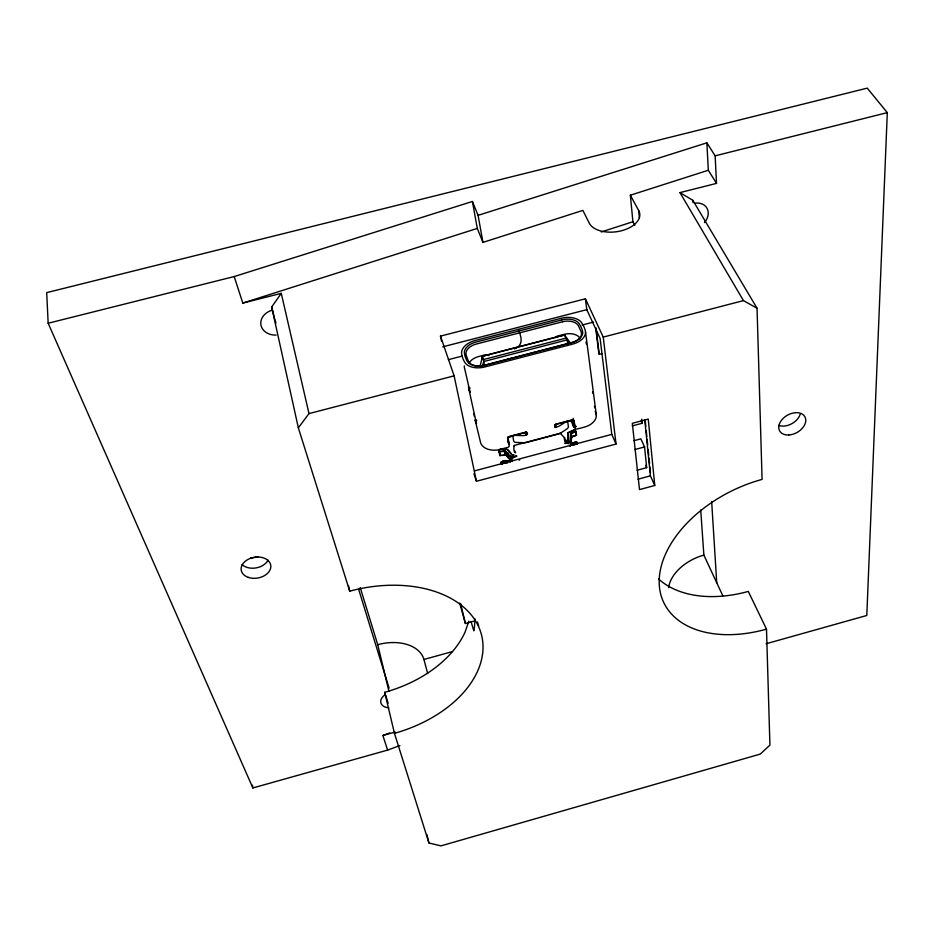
<?xml version="1.0" encoding="UTF-8"?>
<svg xmlns="http://www.w3.org/2000/svg" width="934" height="934" viewBox="0 0 934 934"><rect width="100%" height="100%" fill="white"/><g stroke="black" fill="none" stroke-linecap="round" stroke-linejoin="round"><path stroke-width="1.4" d="M481.816 367.074L483.847 361.505L482.644 356.099L564.486 334.874L569.705 342.124M399.857 745.554L387.61 750.107L252.869 787.957L48.159 323.246L46.7 292.634L867.242 88.135L887.3 112.629L866.799 615.471L766.102 643.76M575.648 435.641C568.234 435.571 573.581 443.335 569.927 446.125L571.094 444.561L570.943 440.614M568.339 437.883L568.304 439.949L568.269 436.867M480.216 365.381L482.644 356.099M570.884 438.431L571.69 437.229L576.617 435.046L575.04 429.698L567.697 433.061L567.954 442.658M468.845 621.157L465.05 632.166A110.667 74.673 -13.5 0 1 384.715 692.304L394.452 733.342L428.951 843.005L440.988 845.865L760.276 754.088L769.92 745.122L766.499 629.142L748.286 591.409A108.122 71.416 -26.2 0 1 658.505 578.905M565.852 442.447C563.179 439.412 564.521 433.493 565.56 442.377M514.564 450.807L515.638 452.757C513.84 453.772 513.338 446.569 514.4 445.401L560.167 433.271L564.568 437.707M565.07 443.522L570.429 441.572L570.732 433.866L575.893 431.52L574.714 429.57L568.164 432.582L567.895 439.716L566.95 440.685M519.071 460.1L519.736 459.878M513.922 446.125L514.4 445.401M577.632 443.58L576.453 441.63L571.024 443.825C572.892 441.957 579.991 441.198 576.126 444.152M592.623 393.144L592.646 391.801M514.412 348.977C523.332 345.066 521.966 338.283 518.3 329.363M298.343 427.842L271.666 307.006L281.262 293.358L308.991 413.599L298.343 427.842L349.725 591.175A113.516 74.44 -13.9 0 1 480.776 632.306A113.516 74.44 -13.9 0 1 394.452 733.342M505.481 463.182L501.266 463.638L507.757 462.879M566.086 440.953L567.615 439.949L568.187 443.767M572.834 444.993L577.796 443.288M468.518 386.396A17.209 11.068 -10.8 0 0 468.903 389.256C471.962 396.565 468.109 388.836 470.106 387.984M573.745 445.074L575.496 444.386M526.099 431.847A2.031 1.506 -20.9 0 1 525.293 432.465L524.791 432.652A4.051 2.697 -10 0 1 523.052 432.851M516.514 455.944L510.875 456.901L504.99 450.678L498.954 451.671L505.399 451.391L509.59 456.504L511.575 457.52L512.276 461.314L510.303 460.299L505.913 455.045L499.69 455.465L498.989 449.639L508.026 447.328A2.031 1.494 -20 0 0 509.217 445.915L507.874 437.976A2.031 1.506 -20.2 0 1 509.065 436.552L525.76 432.127A2.031 1.506 -20.9 0 1 527.325 432.827L527.465 433.598A2.031 1.506 -20.9 0 1 526.262 435.022L525.772 435.209A8.091 5.394 -10 0 1 522.281 435.606L514.097 435.349A2.031 1.436 16.2 0 0 512.906 436.738L513.665 440.895A2.02 1.424 16.1 0 0 515.381 442.377L523.542 442.739A8.056 5.394 -10 0 0 527.021 442.342L557.983 434.135A8.044 5.37 -9 0 0 561.077 432.792L567.428 428.589A2.02 1.238 -54.3 0 0 568.362 426.406L567.744 422.226A2.02 1.249 -54.4 0 0 566.389 421.526L559.98 425.624A8.079 5.37 -9 0 1 556.874 426.978L556.36 427.06A2.031 1.506 -22.3 0 1 554.819 426.359L554.703 425.589A2.031 1.506 -22.3 0 1 555.917 424.153L572.519 419.763A2.031 1.494 -22.9 0 1 574.048 420.463L575.321 428.391A2.02 1.483 -23 0 0 576.85 429.08L584.159 427.2A16.695 11.08 -8.2 0 0 595.717 412.489L595.18 411.252M387.61 750.107L382.87 735.478L389.7 732.956M601.263 231.959L632.902 221.743L630.357 195.218L708.322 170.257L706.863 142.832L478.08 215.345L482.948 242.396L582.898 210.407L589.226 223.109A25.918 14.944 -7.2 0 0 621.262 230.815A25.918 14.944 -7.2 0 0 638.728 210.582L630.357 195.218M234.2 276.557L242.793 303.071L477.297 228.421L472.406 201.475L234.2 276.557L48.159 323.246M564.942 443.078L570.184 441.14L570.592 433.271L575.729 431.088L576.348 435.384L575.601 433.516M382.87 735.478L395.175 732.034M360.209 587.544L377.733 644.682A39.964 26.07 -14.2 0 1 423.931 659.462L452.056 651.687M459.715 603.037L465.401 623.503L474.951 620.876M637.992 479.2L650.403 475.861L654.769 485.482L639.498 489.591L632.33 423.312L648.243 419.086L654.769 485.482M634.828 449.546L644.565 446.942L646.678 467.665L637.081 470.246M511.575 457.52L516.642 456.387M632.271 425.892L642.137 423.277L641.716 419.168M474.507 470.888L611.793 434.38L616.043 444.047L476.445 481.267L473.935 473.76M633.941 440.696L640.841 438.852L644.565 446.942M508.166 437.346L513.607 435.909M566.996 421.783L571.048 420.72L573.721 427.153L576.395 426.441M308.991 413.599L454.122 375.853L476.445 481.267M441.63 341.47L440.486 336.123L585.396 298.798L603.236 337.081L743.452 300.608L757.042 308.232L762.086 479.411A110.854 71.101 -25.9 0 0 659.206 583.225A110.854 71.101 -25.9 0 0 766.499 629.142M595.775 328.476L598.869 353.519L599.243 354.313L602.045 353.589M448.332 359.672L462.423 356.017M582.186 324.997L593.464 322.078M482.002 356.484L564.825 335.002M483.87 359.45L565.922 338.155L569.46 343.105M483.847 361.505L566.973 339.918M442.693 346.853L587.358 309.504M242.793 303.071L281.262 293.358M743.452 300.608L679.964 192.614L716.506 183.391L715.152 155.838L706.863 142.832M715.152 155.838L887.3 112.629M516.56 456.096L514.12 457.065M500.904 455.477L506.298 455.162L512.241 461.314M504.909 452.663L508.575 453.387M505.854 453.06L508.388 453.796M499.818 453.901L500.052 455.64L499.013 449.663L505.644 448.799L508.201 449.884L512.264 454.881L514.004 454.788L511.739 454.624L506.485 448.939L500.671 449.382A16.777 11.196 -10.8 0 1 480.66 442.914L475.149 420.043L476.854 420.183M564.837 439.692L565.525 439.996M574.62 429.617L575.414 432.244M576.36 441.677L577.142 444.269M679.964 192.614L692.83 200.32L757.042 308.232M510.454 461.863C508.084 459.902 500.402 460.053 501.266 463.638M510.268 461.898C507.909 459.925 499.585 460.24 501.511 464.385M560.68 433.353L560.167 433.271M510.863 456.084L512.124 458.419L509.871 455.465M708.322 170.257L716.506 183.391M632.902 221.743L634.816 225.316M700.722 510.022L703.874 555.111L722.834 595.857M641.063 420.965L642.137 423.277M645.627 465.354L646.678 467.665M564.486 334.874L565.922 338.155M573.114 418.304L575.321 428.391M472.406 201.475L478.08 215.345M477.297 228.421L482.948 242.396M556.36 427.06L555.858 424.433A4.04 2.685 -9 0 0 557.4 423.767M511.015 358.399L507.641 359.275M525.293 432.465L526.262 435.022M507.757 440.323L509.193 444.245L507.863 437.124L526.099 432.302L526.589 435.162M469.195 388.357L464.712 368.802A17.419 11.033 -10.8 0 1 464.326 365.941M468.903 389.256L476.468 423.721L475.149 420.043M440.486 336.123L454.122 375.853M384.715 692.304L388.135 703.267M271.666 307.006L272.308 309.072M358.679 589.412L389.104 688.171M274.292 317.642L275.974 323.106M477.519 622.009L478.71 625.932M470.993 621.46L473.818 630.8A111.613 74.615 -13.6 0 0 474.787 618.53M505.457 454.893L504.395 451.087L505.107 454.881M567.802 442.868L567.172 440.591L567.639 443.078M423.931 659.462L427.667 673.472M586.015 342.019L586.424 344.004M426.896 834.517L428.951 843.005M460.625 603.644L465.401 623.503M377.733 644.682L388.906 691.207M505.399 451.391L506.345 455.36L505.621 451.577M348.452 585.63L349.725 591.175M571.001 433.528L571.83 437.17L571.269 433.353M594.444 406.313L594.713 407.703M274.012 316.381L272.623 310.1A15.668 12.726 -8.7 0 0 260.866 324.542A15.668 12.726 -8.7 0 0 276.125 335.084M481.921 356.788L482.446 359.555M500.04 455.629L499.013 449.663L499.305 451.834M501.803 464.116L501.324 461.629L501.616 463.801M483.765 361.808L484.571 365.953M512.276 455.979L512.754 458.512L512.427 456.096M507.734 440.089L508.271 442.938M510.548 457.263L511.26 461.057M571.223 437.894L570.616 434.333L571.176 438.151M555.006 427.644L554.562 424.772L572.682 419.985L573.721 427.153M252.449 785.19L252.869 787.957M569.95 442.004L570.511 445.822M570.592 441.303L571.164 445.121M567.148 340.163L567.732 344.331M585.56 332.2A17.548 10.986 -8.4 0 1 572.67 344.121L484.828 366.957A17.629 11.103 -10.8 0 1 465.459 363.373A52.783 33.145 -9.8 0 1 461.945 355.259A17.559 11.021 -10.8 0 1 475.091 340.525L561.276 318.261A17.477 10.904 -8.4 0 1 580.726 321.565A52.724 33.064 -9.3 0 1 585.56 332.2L596.347 415.326M585.396 298.798L586.774 309.644L600.118 338.447L611.793 434.38M595.974 327.881L599.243 354.313M603.236 337.081L616.043 444.047M645.231 420.405L645.814 426.208M646.246 430.562L646.83 436.376M647.122 439.272L647.706 445.086M648.138 449.441L648.721 455.255M649.013 458.15L649.597 463.964M649.889 466.872L650.473 472.674M644.752 419.611L650.403 475.861M638.728 210.582L639.37 217.587M568.374 441.105L568.537 443.428M567.942 439.751L568.176 443.218M692.83 200.32L692.97 202.456M711.65 501.395L716.728 582.723M474.46 416.459A16.929 11.091 -10.8 0 1 474.075 413.587M575.788 426.558A2.02 1.483 -23 0 1 574.27 425.857M580.294 338.762A13.181 8.301 -8.4 0 0 564.288 334.325L557.913 335.971A4.133 3.199 -24.3 0 0 555.251 337.641M488.832 355.562A4.145 3.234 -20.5 0 0 485.073 354.862L478.64 356.531A13.239 8.394 -10.8 0 0 469.043 363.338M694.301 203.25A15.399 12.014 -33.8 0 1 707.108 208.422A15.399 12.014 -33.8 0 1 704.516 222.561M668.639 587.684A39.076 25.195 -24.1 0 1 703.874 555.111M388.813 707.82A12.2 7.787 -14.5 0 1 380.909 703.022A12.2 7.787 -14.5 0 1 384.773 694.931M268.035 560.19A14.874 10.508 -9.5 0 1 256.033 567.93A14.874 10.508 -9.5 0 1 242.104 564.626M800.193 414.287A14.384 9.889 -29.5 0 1 778.722 425.367M257.936 556.722A29.351 21.003 -9.2 0 1 250.475 557.995M561.988 319.872L475.698 342.171A14.746 9.258 -10.8 0 0 464.338 352.165A49.992 31.382 -9.8 0 0 466.626 360.08A14.816 9.328 -10.8 0 0 484.197 365.252L571.935 342.451A14.746 9.235 -8.4 0 0 582.769 332.446A49.934 31.312 -9.3 0 0 579.816 324.74A14.687 9.153 -8.4 0 0 561.988 319.872M562.501 321.763L476.212 344.074A13.345 8.383 -10.8 0 0 466.229 355.294L468.203 360.804A13.391 8.441 -10.8 0 0 484.104 365.486L571.725 342.72A13.333 8.359 -8.4 0 0 581.041 331.535L578.625 326.176A13.274 8.289 -8.4 0 0 562.501 321.763M248.339 577.399A14.967 10.508 -9.6 0 0 270.837 566.576A14.967 10.508 -9.6 0 0 248.759 559.034A14.967 10.508 -9.6 0 0 248.339 577.399M788.786 434.975A14.477 9.889 -29.4 0 0 805.318 417.65A14.477 9.889 -29.4 0 0 782.704 418.852A14.477 9.889 -29.4 0 0 788.786 434.975"/></g></svg>
